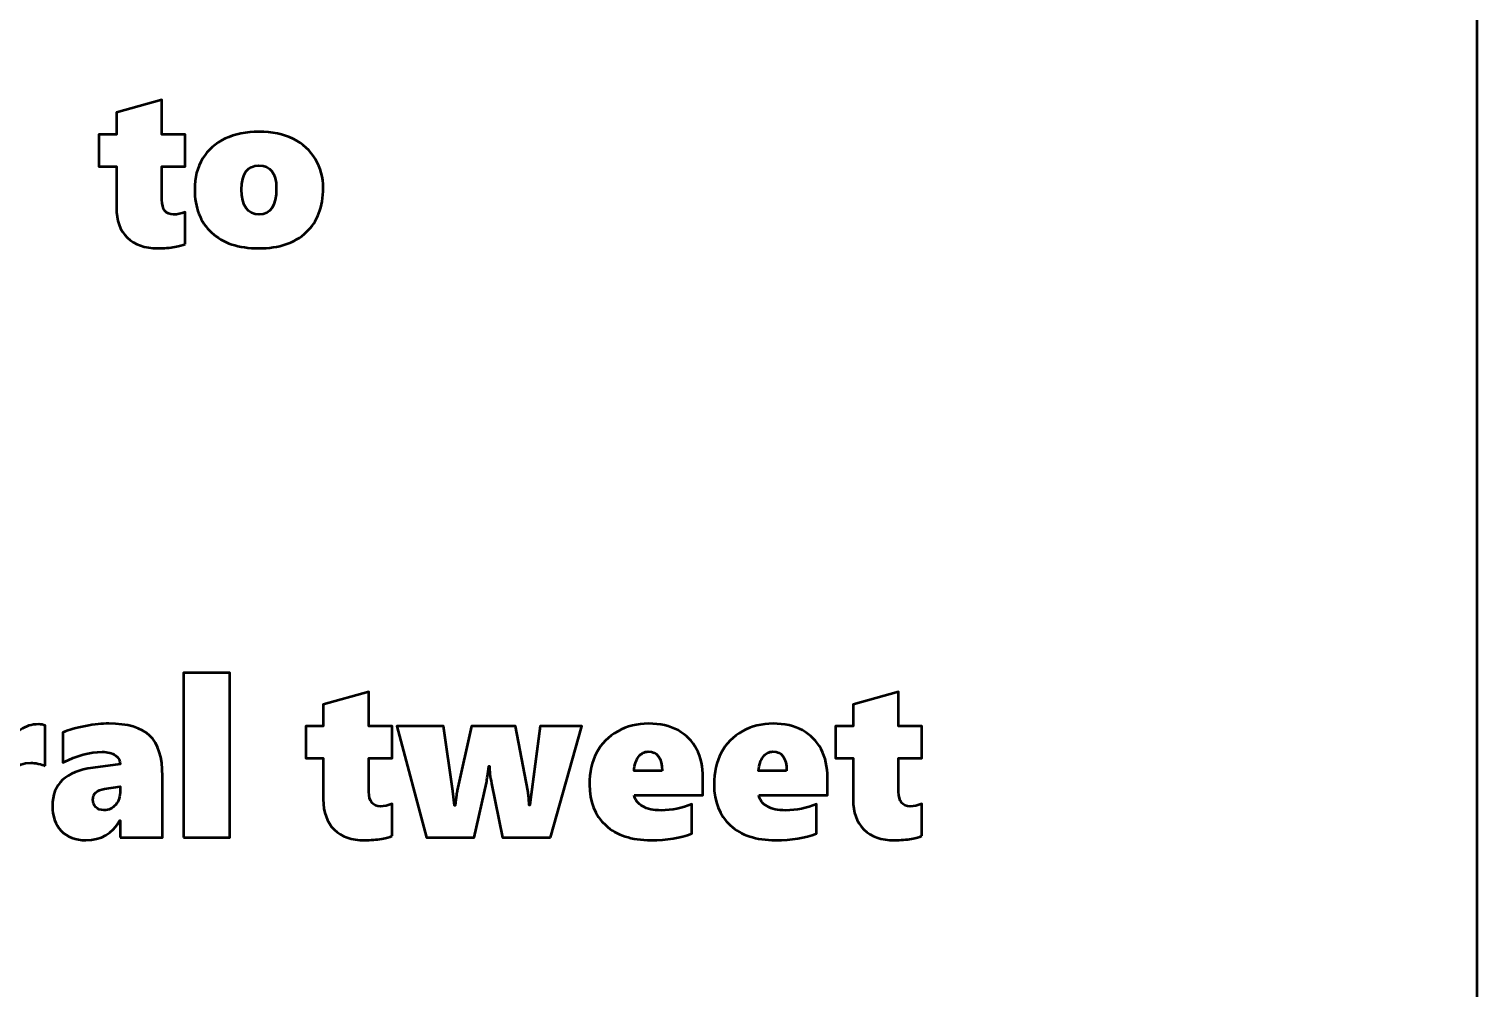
# Model space of a CAD drawing. Header units: centimetres. Extents: x -15 to 18.5, y -14.8 to 14.8.
# Drawn here: x -2.27 to 6, y -4.74 to 0.73 of the extents above; entities that cross this region are included whole.
import ezdxf

# ---------------------------------------------------------------- set-up
doc = ezdxf.new("R2010")
doc.units = ezdxf.units.CM
doc.header["$MEASUREMENT"] = 0
doc.layers.add('Layer 1', color=7, linetype='Continuous')

msp = doc.modelspace()

# ---------------------------------------------------------------- linework, layer by layer
at = {"layer": 'Layer 1', "lineweight": 53}
msp.add_lwpolyline([(-15, -14.85), (6, -14.85), (6, 14.85), (-15, 14.85), (-15, -14.85)], close=True, dxfattribs=at)
at = {"layer": 'Layer 1', "color": 202, "lineweight": 53}
for points, knots in [([(-1.37781, -0.49748), (-1.38987, -0.50319), (-1.40935, -0.5087), (-1.43665, -0.51378), (-1.43665, -0.51378), (-1.46396, -0.51907), (-1.49677, -0.52161), (-1.53529, -0.52161), (-1.53529, -0.52161), (-1.60874, -0.52161), (-1.66631, -0.50129), (-1.70801, -0.46086), (-1.70801, -0.46086), (-1.7495, -0.42043), (-1.77024, -0.36265), (-1.77024, -0.28793), (-1.77024, -0.28793), (-1.77024, -0.28793), (-1.77024, -0.05425), (-1.77024, -0.05425), (-1.77024, -0.05425), (-1.77024, -0.05425), (-1.87057, -0.05425), (-1.87057, -0.05425), (-1.87057, -0.05425), (-1.87057, -0.05425), (-1.87057, 0.12863), (-1.87057, 0.12863), (-1.87057, 0.12863), (-1.87057, 0.12863), (-1.77024, 0.12863), (-1.77024, 0.12863), (-1.77024, 0.12863), (-1.77024, 0.12863), (-1.77024, 0.25351), (-1.77024, 0.25351), (-1.77024, 0.25351), (-1.77024, 0.25351), (-1.50989, 0.32548), (-1.50989, 0.32548), (-1.50989, 0.32548), (-1.50989, 0.32548), (-1.50989, 0.12863), (-1.50989, 0.12863), (-1.50989, 0.12863), (-1.50989, 0.12863), (-1.37781, 0.12863), (-1.37781, 0.12863), (-1.37781, 0.12863), (-1.37781, 0.12863), (-1.37781, -0.05425), (-1.37781, -0.05425), (-1.37781, -0.05425), (-1.37781, -0.05425), (-1.50989, -0.05425), (-1.50989, -0.05425), (-1.50989, -0.05425), (-1.50989, -0.05425), (-1.50989, -0.24475), (-1.50989, -0.24475), (-1.50989, -0.24475), (-1.50989, -0.30063), (-1.48766, -0.32857), (-1.44343, -0.32857), (-1.44343, -0.32857), (-1.42289, -0.32857), (-1.40088, -0.32391), (-1.37781, -0.3146), (-1.37781, -0.3146), (-1.37781, -0.3146), (-1.37781, -0.49748), (-1.37781, -0.49748)], [0, 0, 0, 0, 0.0526316, 0.0526316, 0.0526316, 0.0526316, 0.1052632, 0.1052632, 0.1052632, 0.1052632, 0.1578947, 0.1578947, 0.1578947, 0.1578947, 0.2105263, 0.2105263, 0.2105263, 0.2105263, 0.2631579, 0.2631579, 0.2631579, 0.2631579, 0.3157895, 0.3157895, 0.3157895, 0.3157895, 0.3684211, 0.3684211, 0.3684211, 0.3684211, 0.4210526, 0.4210526, 0.4210526, 0.4210526, 0.4736842, 0.4736842, 0.4736842, 0.4736842, 0.5263158, 0.5263158, 0.5263158, 0.5263158, 0.5789474, 0.5789474, 0.5789474, 0.5789474, 0.6315789, 0.6315789, 0.6315789, 0.6315789, 0.6842105, 0.6842105, 0.6842105, 0.6842105, 0.7368421, 0.7368421, 0.7368421, 0.7368421, 0.7894737, 0.7894737, 0.7894737, 0.7894737, 0.8421053, 0.8421053, 0.8421053, 0.8421053, 0.8947368, 0.8947368, 0.8947368, 0.8947368, 1, 1, 1, 1]), ([(-0.58914, -0.17765), (-0.58914, -0.28475), (-0.62152, -0.36879), (-0.68608, -0.42996), (-0.68608, -0.42996), (-0.75085, -0.49113), (-0.84123, -0.52161), (-0.95744, -0.52161), (-0.95744, -0.52161), (-1.0728, -0.52161), (-1.16254, -0.49176), (-1.22689, -0.43207), (-1.22689, -0.43207), (-1.29103, -0.37238), (-1.3232, -0.29005), (-1.3232, -0.18506), (-1.3232, -0.18506), (-1.3232, -0.11775), (-1.30817, -0.05933), (-1.2779, -0.0098), (-1.2779, -0.0098), (-1.24785, 0.03973), (-1.20488, 0.07783), (-1.149, 0.10429), (-1.149, 0.10429), (-1.09312, 0.13075), (-1.02898, 0.14387), (-0.95617, 0.14387), (-0.95617, 0.14387), (-0.88103, 0.14387), (-0.81583, 0.13011), (-0.76059, 0.10238), (-0.76059, 0.10238), (-0.70534, 0.07466), (-0.66301, 0.03634), (-0.63338, -0.01297), (-0.63338, -0.01297), (-0.60396, -0.06208), (-0.58914, -0.1169), (-0.58914, -0.17765)], [0, 0, 0, 0, 0.0909091, 0.0909091, 0.0909091, 0.0909091, 0.1818182, 0.1818182, 0.1818182, 0.1818182, 0.2727273, 0.2727273, 0.2727273, 0.2727273, 0.3636364, 0.3636364, 0.3636364, 0.3636364, 0.4545455, 0.4545455, 0.4545455, 0.4545455, 0.5454545, 0.5454545, 0.5454545, 0.5454545, 0.6363636, 0.6363636, 0.6363636, 0.6363636, 0.7272727, 0.7272727, 0.7272727, 0.7272727, 0.8181818, 0.8181818, 0.8181818, 0.8181818, 1, 1, 1, 1]), ([(-0.85711, -0.17892), (-0.85711, -0.09235), (-0.89013, -0.04917), (-0.95617, -0.04917), (-0.95617, -0.04917), (-1.02221, -0.04917), (-1.05523, -0.09447), (-1.05523, -0.18506), (-1.05523, -0.18506), (-1.05523, -0.28073), (-1.02179, -0.32857), (-0.9549, -0.32857), (-0.9549, -0.32857), (-0.88971, -0.32857), (-0.85711, -0.27862), (-0.85711, -0.17892)], [0, 0, 0, 0, 0.2, 0.2, 0.2, 0.2, 0.4, 0.4, 0.4, 0.4, 0.6, 0.6, 0.6, 0.6, 1, 1, 1, 1]), ([(-1.38755, -3.88499), (-1.38755, -3.88499), (-1.38755, -2.94519), (-1.38755, -2.94519), (-1.38755, -2.94519), (-1.38755, -2.94519), (-1.12339, -2.94519), (-1.12339, -2.94519), (-1.12339, -2.94519), (-1.12339, -2.94519), (-1.12339, -3.88499), (-1.12339, -3.88499), (-1.12339, -3.88499), (-1.12339, -3.88499), (-1.38755, -3.88499), (-1.38755, -3.88499)], [0, 0, 0, 0, 0.2, 0.2, 0.2, 0.2, 0.4, 0.4, 0.4, 0.4, 0.6, 0.6, 0.6, 0.6, 1, 1, 1, 1]), ([(-0.19629, -3.8761), (-0.20835, -3.88181), (-0.22783, -3.88732), (-0.25513, -3.8924), (-0.25513, -3.8924), (-0.28244, -3.89769), (-0.31525, -3.90023), (-0.35377, -3.90023), (-0.35377, -3.90023), (-0.42722, -3.90023), (-0.48479, -3.87991), (-0.52649, -3.83948), (-0.52649, -3.83948), (-0.56798, -3.79905), (-0.58872, -3.74127), (-0.58872, -3.66655), (-0.58872, -3.66655), (-0.58872, -3.66655), (-0.58872, -3.43287), (-0.58872, -3.43287), (-0.58872, -3.43287), (-0.58872, -3.43287), (-0.68905, -3.43287), (-0.68905, -3.43287), (-0.68905, -3.43287), (-0.68905, -3.43287), (-0.68905, -3.24999), (-0.68905, -3.24999), (-0.68905, -3.24999), (-0.68905, -3.24999), (-0.58872, -3.24999), (-0.58872, -3.24999), (-0.58872, -3.24999), (-0.58872, -3.24999), (-0.58872, -3.12511), (-0.58872, -3.12511), (-0.58872, -3.12511), (-0.58872, -3.12511), (-0.32837, -3.05314), (-0.32837, -3.05314), (-0.32837, -3.05314), (-0.32837, -3.05314), (-0.32837, -3.24999), (-0.32837, -3.24999), (-0.32837, -3.24999), (-0.32837, -3.24999), (-0.19629, -3.24999), (-0.19629, -3.24999), (-0.19629, -3.24999), (-0.19629, -3.24999), (-0.19629, -3.43287), (-0.19629, -3.43287), (-0.19629, -3.43287), (-0.19629, -3.43287), (-0.32837, -3.43287), (-0.32837, -3.43287), (-0.32837, -3.43287), (-0.32837, -3.43287), (-0.32837, -3.62337), (-0.32837, -3.62337), (-0.32837, -3.62337), (-0.32837, -3.67925), (-0.30614, -3.70719), (-0.26191, -3.70719), (-0.26191, -3.70719), (-0.24137, -3.70719), (-0.21936, -3.70253), (-0.19629, -3.69322), (-0.19629, -3.69322), (-0.19629, -3.69322), (-0.19629, -3.8761), (-0.19629, -3.8761)], [0, 0, 0, 0, 0.0526316, 0.0526316, 0.0526316, 0.0526316, 0.1052632, 0.1052632, 0.1052632, 0.1052632, 0.1578947, 0.1578947, 0.1578947, 0.1578947, 0.2105263, 0.2105263, 0.2105263, 0.2105263, 0.2631579, 0.2631579, 0.2631579, 0.2631579, 0.3157895, 0.3157895, 0.3157895, 0.3157895, 0.3684211, 0.3684211, 0.3684211, 0.3684211, 0.4210526, 0.4210526, 0.4210526, 0.4210526, 0.4736842, 0.4736842, 0.4736842, 0.4736842, 0.5263158, 0.5263158, 0.5263158, 0.5263158, 0.5789474, 0.5789474, 0.5789474, 0.5789474, 0.6315789, 0.6315789, 0.6315789, 0.6315789, 0.6842105, 0.6842105, 0.6842105, 0.6842105, 0.7368421, 0.7368421, 0.7368421, 0.7368421, 0.7894737, 0.7894737, 0.7894737, 0.7894737, 0.8421053, 0.8421053, 0.8421053, 0.8421053, 0.8947368, 0.8947368, 0.8947368, 0.8947368, 1, 1, 1, 1]), ([(2.82906, -3.8761), (2.817, -3.88181), (2.79752, -3.88732), (2.77022, -3.8924), (2.77022, -3.8924), (2.74291, -3.89769), (2.7101, -3.90023), (2.67158, -3.90023), (2.67158, -3.90023), (2.59813, -3.90023), (2.54056, -3.87991), (2.49886, -3.83948), (2.49886, -3.83948), (2.45737, -3.79905), (2.43663, -3.74127), (2.43663, -3.66655), (2.43663, -3.66655), (2.43663, -3.66655), (2.43663, -3.43287), (2.43663, -3.43287), (2.43663, -3.43287), (2.43663, -3.43287), (2.3363, -3.43287), (2.3363, -3.43287), (2.3363, -3.43287), (2.3363, -3.43287), (2.3363, -3.24999), (2.3363, -3.24999), (2.3363, -3.24999), (2.3363, -3.24999), (2.43663, -3.24999), (2.43663, -3.24999), (2.43663, -3.24999), (2.43663, -3.24999), (2.43663, -3.12511), (2.43663, -3.12511), (2.43663, -3.12511), (2.43663, -3.12511), (2.69698, -3.05314), (2.69698, -3.05314), (2.69698, -3.05314), (2.69698, -3.05314), (2.69698, -3.24999), (2.69698, -3.24999), (2.69698, -3.24999), (2.69698, -3.24999), (2.82906, -3.24999), (2.82906, -3.24999), (2.82906, -3.24999), (2.82906, -3.24999), (2.82906, -3.43287), (2.82906, -3.43287), (2.82906, -3.43287), (2.82906, -3.43287), (2.69698, -3.43287), (2.69698, -3.43287), (2.69698, -3.43287), (2.69698, -3.43287), (2.69698, -3.62337), (2.69698, -3.62337), (2.69698, -3.62337), (2.69698, -3.67925), (2.71921, -3.70719), (2.76344, -3.70719), (2.76344, -3.70719), (2.78398, -3.70719), (2.80599, -3.70253), (2.82906, -3.69322), (2.82906, -3.69322), (2.82906, -3.69322), (2.82906, -3.8761), (2.82906, -3.8761)], [0, 0, 0, 0, 0.0526316, 0.0526316, 0.0526316, 0.0526316, 0.1052632, 0.1052632, 0.1052632, 0.1052632, 0.1578947, 0.1578947, 0.1578947, 0.1578947, 0.2105263, 0.2105263, 0.2105263, 0.2105263, 0.2631579, 0.2631579, 0.2631579, 0.2631579, 0.3157895, 0.3157895, 0.3157895, 0.3157895, 0.3684211, 0.3684211, 0.3684211, 0.3684211, 0.4210526, 0.4210526, 0.4210526, 0.4210526, 0.4736842, 0.4736842, 0.4736842, 0.4736842, 0.5263158, 0.5263158, 0.5263158, 0.5263158, 0.5789474, 0.5789474, 0.5789474, 0.5789474, 0.6315789, 0.6315789, 0.6315789, 0.6315789, 0.6842105, 0.6842105, 0.6842105, 0.6842105, 0.7368421, 0.7368421, 0.7368421, 0.7368421, 0.7894737, 0.7894737, 0.7894737, 0.7894737, 0.8421053, 0.8421053, 0.8421053, 0.8421053, 0.8947368, 0.8947368, 0.8947368, 0.8947368, 1, 1, 1, 1]), ([(-2.17622, -3.47605), (-2.18617, -3.4716), (-2.1995, -3.46737), (-2.21644, -3.46377), (-2.21644, -3.46377), (-2.23358, -3.46017), (-2.24755, -3.45827), (-2.25877, -3.45827), (-2.25877, -3.45827), (-2.34598, -3.45827), (-2.38958, -3.50865), (-2.38958, -3.60961), (-2.38958, -3.60961), (-2.38958, -3.60961), (-2.38958, -3.88499), (-2.38958, -3.88499), (-2.38958, -3.88499), (-2.38958, -3.88499), (-2.65374, -3.88499), (-2.65374, -3.88499), (-2.65374, -3.88499), (-2.65374, -3.88499), (-2.65374, -3.24999), (-2.65374, -3.24999), (-2.65374, -3.24999), (-2.65374, -3.24999), (-2.38958, -3.24999), (-2.38958, -3.24999), (-2.38958, -3.24999), (-2.38958, -3.24999), (-2.38958, -3.36175), (-2.38958, -3.36175), (-2.38958, -3.36175), (-2.38958, -3.36175), (-2.38704, -3.36175), (-2.38704, -3.36175), (-2.38704, -3.36175), (-2.37095, -3.32153), (-2.34809, -3.29084), (-2.31825, -3.26989), (-2.31825, -3.26989), (-2.2884, -3.24893), (-2.25369, -3.23856), (-2.21411, -3.23856), (-2.21411, -3.23856), (-2.1995, -3.23856), (-2.18701, -3.2411), (-2.17622, -3.24597), (-2.17622, -3.24597), (-2.17622, -3.24597), (-2.17622, -3.47605), (-2.17622, -3.47605)], [0, 0, 0, 0, 0.0714286, 0.0714286, 0.0714286, 0.0714286, 0.1428571, 0.1428571, 0.1428571, 0.1428571, 0.2142857, 0.2142857, 0.2142857, 0.2142857, 0.2857143, 0.2857143, 0.2857143, 0.2857143, 0.3571429, 0.3571429, 0.3571429, 0.3571429, 0.4285714, 0.4285714, 0.4285714, 0.4285714, 0.5, 0.5, 0.5, 0.5, 0.5714286, 0.5714286, 0.5714286, 0.5714286, 0.6428571, 0.6428571, 0.6428571, 0.6428571, 0.7142857, 0.7142857, 0.7142857, 0.7142857, 0.7857143, 0.7857143, 0.7857143, 0.7857143, 0.8571429, 0.8571429, 0.8571429, 0.8571429, 1, 1, 1, 1]), ([(-1.74823, -3.88499), (-1.74823, -3.88499), (-1.74823, -3.78847), (-1.74823, -3.78847), (-1.74823, -3.78847), (-1.74823, -3.78847), (-1.75077, -3.78847), (-1.75077, -3.78847), (-1.75077, -3.78847), (-1.79289, -3.86298), (-1.85724, -3.90023), (-1.94402, -3.90023), (-1.94402, -3.90023), (-2.00392, -3.90023), (-2.05091, -3.88245), (-2.08478, -3.84689), (-2.08478, -3.84689), (-2.11865, -3.81133), (-2.13558, -3.76392), (-2.13558, -3.70444), (-2.13558, -3.70444), (-2.13558, -3.57977), (-2.05896, -3.50738), (-1.90571, -3.48769), (-1.90571, -3.48769), (-1.90571, -3.48769), (-1.74823, -3.46716), (-1.74823, -3.46716), (-1.74823, -3.46716), (-1.74823, -3.44642), (-1.75754, -3.42927), (-1.77617, -3.41594), (-1.77617, -3.41594), (-1.79458, -3.4026), (-1.81956, -3.39604), (-1.8511, -3.39604), (-1.8511, -3.39604), (-1.92201, -3.39604), (-1.99694, -3.41636), (-2.07589, -3.457), (-2.07589, -3.457), (-2.07589, -3.457), (-2.07589, -3.28555), (-2.07589, -3.28555), (-2.07589, -3.28555), (-2.0416, -3.27073), (-1.99863, -3.25846), (-1.94698, -3.24893), (-1.94698, -3.24893), (-1.89534, -3.23941), (-1.8511, -3.23475), (-1.81427, -3.23475), (-1.81427, -3.23475), (-1.70653, -3.23475), (-1.62821, -3.25782), (-1.57974, -3.30396), (-1.57974, -3.30396), (-1.53127, -3.3499), (-1.50693, -3.42694), (-1.50693, -3.53468), (-1.50693, -3.53468), (-1.50693, -3.53468), (-1.50693, -3.88499), (-1.50693, -3.88499), (-1.50693, -3.88499), (-1.50693, -3.88499), (-1.74823, -3.88499), (-1.74823, -3.88499)], [0, 0, 0, 0, 0.0555556, 0.0555556, 0.0555556, 0.0555556, 0.1111111, 0.1111111, 0.1111111, 0.1111111, 0.1666667, 0.1666667, 0.1666667, 0.1666667, 0.2222222, 0.2222222, 0.2222222, 0.2222222, 0.2777778, 0.2777778, 0.2777778, 0.2777778, 0.3333333, 0.3333333, 0.3333333, 0.3333333, 0.3888889, 0.3888889, 0.3888889, 0.3888889, 0.4444444, 0.4444444, 0.4444444, 0.4444444, 0.5, 0.5, 0.5, 0.5, 0.5555556, 0.5555556, 0.5555556, 0.5555556, 0.6111111, 0.6111111, 0.6111111, 0.6111111, 0.6666667, 0.6666667, 0.6666667, 0.6666667, 0.7222222, 0.7222222, 0.7222222, 0.7222222, 0.7777778, 0.7777778, 0.7777778, 0.7777778, 0.8333333, 0.8333333, 0.8333333, 0.8333333, 0.8888889, 0.8888889, 0.8888889, 0.8888889, 1, 1, 1, 1]), ([(0.70964, -3.88499), (0.70964, -3.88499), (0.4349, -3.88499), (0.4349, -3.88499), (0.4349, -3.88499), (0.4349, -3.88499), (0.37182, -3.57596), (0.37182, -3.57596), (0.37182, -3.57596), (0.36399, -3.5387), (0.35997, -3.50589), (0.35997, -3.47732), (0.35997, -3.47732), (0.35997, -3.47732), (0.35616, -3.47732), (0.35616, -3.47732), (0.35616, -3.47732), (0.35172, -3.52113), (0.34706, -3.55288), (0.34261, -3.57215), (0.34261, -3.57215), (0.34261, -3.57215), (0.27361, -3.88499), (0.27361, -3.88499), (0.27361, -3.88499), (0.27361, -3.88499), (-0.00029, -3.88499), (-0.00029, -3.88499), (-0.00029, -3.88499), (-0.00029, -3.88499), (-0.16835, -3.24999), (-0.16835, -3.24999), (-0.16835, -3.24999), (-0.16835, -3.24999), (0.09687, -3.24999), (0.09687, -3.24999), (0.09687, -3.24999), (0.09687, -3.24999), (0.15148, -3.61956), (0.15148, -3.61956), (0.15148, -3.61956), (0.15148, -3.61956), (0.16079, -3.70211), (0.16079, -3.70211), (0.16079, -3.70211), (0.16079, -3.70211), (0.1646, -3.70211), (0.1646, -3.70211), (0.1646, -3.70211), (0.16989, -3.65364), (0.1737, -3.62549), (0.17561, -3.61723), (0.17561, -3.61723), (0.17561, -3.61723), (0.25689, -3.24999), (0.25689, -3.24999), (0.25689, -3.24999), (0.25689, -3.24999), (0.50856, -3.24999), (0.50856, -3.24999), (0.50856, -3.24999), (0.50856, -3.24999), (0.57862, -3.61723), (0.57862, -3.61723), (0.57862, -3.61723), (0.57862, -3.61723), (0.58413, -3.66126), (0.58413, -3.66126), (0.58413, -3.66126), (0.58413, -3.66126), (0.5873, -3.70084), (0.5873, -3.70084), (0.5873, -3.70084), (0.5873, -3.70084), (0.59111, -3.70084), (0.59111, -3.70084), (0.59111, -3.70084), (0.59111, -3.70084), (0.5928, -3.68285), (0.5928, -3.68285), (0.5928, -3.68285), (0.5928, -3.68285), (0.64932, -3.24999), (0.64932, -3.24999), (0.64932, -3.24999), (0.64932, -3.24999), (0.88702, -3.24999), (0.88702, -3.24999), (0.88702, -3.24999), (0.88702, -3.24999), (0.70964, -3.88499), (0.70964, -3.88499)], [0, 0, 0, 0, 0.0416667, 0.0416667, 0.0416667, 0.0416667, 0.0833333, 0.0833333, 0.0833333, 0.0833333, 0.125, 0.125, 0.125, 0.125, 0.1666667, 0.1666667, 0.1666667, 0.1666667, 0.2083333, 0.2083333, 0.2083333, 0.2083333, 0.25, 0.25, 0.25, 0.25, 0.2916667, 0.2916667, 0.2916667, 0.2916667, 0.3333333, 0.3333333, 0.3333333, 0.3333333, 0.375, 0.375, 0.375, 0.375, 0.4166667, 0.4166667, 0.4166667, 0.4166667, 0.4583333, 0.4583333, 0.4583333, 0.4583333, 0.5, 0.5, 0.5, 0.5, 0.5416667, 0.5416667, 0.5416667, 0.5416667, 0.5833333, 0.5833333, 0.5833333, 0.5833333, 0.625, 0.625, 0.625, 0.625, 0.6666667, 0.6666667, 0.6666667, 0.6666667, 0.7083333, 0.7083333, 0.7083333, 0.7083333, 0.75, 0.75, 0.75, 0.75, 0.7916667, 0.7916667, 0.7916667, 0.7916667, 0.8333333, 0.8333333, 0.8333333, 0.8333333, 0.875, 0.875, 0.875, 0.875, 0.9166667, 0.9166667, 0.9166667, 0.9166667, 1, 1, 1, 1]), ([(1.18695, -3.64242), (1.19161, -3.66972), (1.20727, -3.6911), (1.23415, -3.70677), (1.23415, -3.70677), (1.26103, -3.72222), (1.29659, -3.73005), (1.34083, -3.73005), (1.34083, -3.73005), (1.40243, -3.73005), (1.46085, -3.7182), (1.51588, -3.69449), (1.51588, -3.69449), (1.51588, -3.69449), (1.51588, -3.86171), (1.51588, -3.86171), (1.51588, -3.86171), (1.45175, -3.88732), (1.37406, -3.90023), (1.28262, -3.90023), (1.28262, -3.90023), (1.17192, -3.90023), (1.08577, -3.87187), (1.02418, -3.81535), (1.02418, -3.81535), (0.96258, -3.75884), (0.93168, -3.68094), (0.93168, -3.58167), (0.93168, -3.58167), (0.93168, -3.51351), (0.94523, -3.4534), (0.97232, -3.40133), (0.97232, -3.40133), (0.99941, -3.34947), (1.03942, -3.30862), (1.09255, -3.27899), (1.09255, -3.27899), (1.14568, -3.24957), (1.2041, -3.23475), (1.26823, -3.23475), (1.26823, -3.23475), (1.33385, -3.23475), (1.39015, -3.24745), (1.43693, -3.27306), (1.43693, -3.27306), (1.4835, -3.29867), (1.51906, -3.33466), (1.54319, -3.38101), (1.54319, -3.38101), (1.56732, -3.42715), (1.57938, -3.48134), (1.57938, -3.54336), (1.57938, -3.54336), (1.57938, -3.54336), (1.57938, -3.64242), (1.57938, -3.64242), (1.57938, -3.64242), (1.57938, -3.64242), (1.18695, -3.64242), (1.18695, -3.64242)], [0, 0, 0, 0, 0.0625, 0.0625, 0.0625, 0.0625, 0.125, 0.125, 0.125, 0.125, 0.1875, 0.1875, 0.1875, 0.1875, 0.25, 0.25, 0.25, 0.25, 0.3125, 0.3125, 0.3125, 0.3125, 0.375, 0.375, 0.375, 0.375, 0.4375, 0.4375, 0.4375, 0.4375, 0.5, 0.5, 0.5, 0.5, 0.5625, 0.5625, 0.5625, 0.5625, 0.625, 0.625, 0.625, 0.625, 0.6875, 0.6875, 0.6875, 0.6875, 0.75, 0.75, 0.75, 0.75, 0.8125, 0.8125, 0.8125, 0.8125, 0.875, 0.875, 0.875, 0.875, 1, 1, 1, 1]), ([(1.89815, -3.64242), (1.90281, -3.66972), (1.91847, -3.6911), (1.94535, -3.70677), (1.94535, -3.70677), (1.97223, -3.72222), (2.00779, -3.73005), (2.05203, -3.73005), (2.05203, -3.73005), (2.11363, -3.73005), (2.17205, -3.7182), (2.22708, -3.69449), (2.22708, -3.69449), (2.22708, -3.69449), (2.22708, -3.86171), (2.22708, -3.86171), (2.22708, -3.86171), (2.16295, -3.88732), (2.08526, -3.90023), (1.99382, -3.90023), (1.99382, -3.90023), (1.88312, -3.90023), (1.79697, -3.87187), (1.73538, -3.81535), (1.73538, -3.81535), (1.67378, -3.75884), (1.64288, -3.68094), (1.64288, -3.58167), (1.64288, -3.58167), (1.64288, -3.51351), (1.65643, -3.4534), (1.68352, -3.40133), (1.68352, -3.40133), (1.71061, -3.34947), (1.75062, -3.30862), (1.80375, -3.27899), (1.80375, -3.27899), (1.85688, -3.24957), (1.9153, -3.23475), (1.97943, -3.23475), (1.97943, -3.23475), (2.04505, -3.23475), (2.10135, -3.24745), (2.14813, -3.27306), (2.14813, -3.27306), (2.1947, -3.29867), (2.23026, -3.33466), (2.25439, -3.38101), (2.25439, -3.38101), (2.27852, -3.42715), (2.29058, -3.48134), (2.29058, -3.54336), (2.29058, -3.54336), (2.29058, -3.54336), (2.29058, -3.64242), (2.29058, -3.64242), (2.29058, -3.64242), (2.29058, -3.64242), (1.89815, -3.64242), (1.89815, -3.64242)], [0, 0, 0, 0, 0.0625, 0.0625, 0.0625, 0.0625, 0.125, 0.125, 0.125, 0.125, 0.1875, 0.1875, 0.1875, 0.1875, 0.25, 0.25, 0.25, 0.25, 0.3125, 0.3125, 0.3125, 0.3125, 0.375, 0.375, 0.375, 0.375, 0.4375, 0.4375, 0.4375, 0.4375, 0.5, 0.5, 0.5, 0.5, 0.5625, 0.5625, 0.5625, 0.5625, 0.625, 0.625, 0.625, 0.625, 0.6875, 0.6875, 0.6875, 0.6875, 0.75, 0.75, 0.75, 0.75, 0.8125, 0.8125, 0.8125, 0.8125, 0.875, 0.875, 0.875, 0.875, 1, 1, 1, 1]), ([(1.3457, -3.50399), (1.3457, -3.43118), (1.31945, -3.39477), (1.26696, -3.39477), (1.26696, -3.39477), (1.24495, -3.39477), (1.22674, -3.40472), (1.21172, -3.42461), (1.21172, -3.42461), (1.1969, -3.44472), (1.18822, -3.47097), (1.18568, -3.50399), (1.18568, -3.50399), (1.18568, -3.50399), (1.3457, -3.50399), (1.3457, -3.50399)], [0, 0, 0, 0, 0.2, 0.2, 0.2, 0.2, 0.4, 0.4, 0.4, 0.4, 0.6, 0.6, 0.6, 0.6, 1, 1, 1, 1]), ([(2.0569, -3.50399), (2.0569, -3.43118), (2.03065, -3.39477), (1.97816, -3.39477), (1.97816, -3.39477), (1.95615, -3.39477), (1.93794, -3.40472), (1.92292, -3.42461), (1.92292, -3.42461), (1.9081, -3.44472), (1.89942, -3.47097), (1.89688, -3.50399), (1.89688, -3.50399), (1.89688, -3.50399), (2.0569, -3.50399), (2.0569, -3.50399)], [0, 0, 0, 0, 0.2, 0.2, 0.2, 0.2, 0.4, 0.4, 0.4, 0.4, 0.6, 0.6, 0.6, 0.6, 1, 1, 1, 1]), ([(-1.90444, -3.6693), (-1.90444, -3.68666), (-1.89894, -3.70084), (-1.88793, -3.71206), (-1.88793, -3.71206), (-1.87713, -3.72328), (-1.86147, -3.72878), (-1.84115, -3.72878), (-1.84115, -3.72878), (-1.81342, -3.72878), (-1.7912, -3.71841), (-1.77405, -3.69766), (-1.77405, -3.69766), (-1.75691, -3.67713), (-1.74823, -3.65067), (-1.74823, -3.61829), (-1.74823, -3.61829), (-1.74823, -3.61829), (-1.74823, -3.59416), (-1.74823, -3.59416), (-1.74823, -3.59416), (-1.74823, -3.59416), (-1.83755, -3.60665), (-1.83755, -3.60665), (-1.83755, -3.60665), (-1.88221, -3.61406), (-1.90444, -3.6348), (-1.90444, -3.6693)], [0, 0, 0, 0, 0.125, 0.125, 0.125, 0.125, 0.25, 0.25, 0.25, 0.25, 0.375, 0.375, 0.375, 0.375, 0.5, 0.5, 0.5, 0.5, 0.625, 0.625, 0.625, 0.625, 0.75, 0.75, 0.75, 0.75, 1, 1, 1, 1])]:
    msp.add_open_spline(points, degree=3, knots=knots, dxfattribs=at)

doc.saveas('drawing.dxf')
